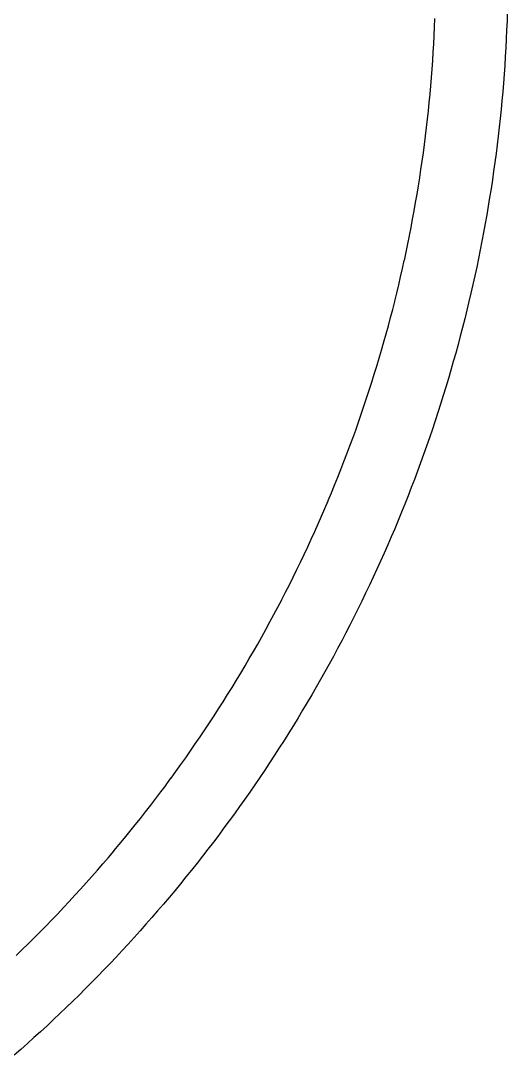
# Model space of a CAD drawing. Header units: millimetres. Extents: x -126 to 126, y -126 to 126.
# Drawn here: x 83.5 to 125.9, y -94.9 to -4.6 of the extents above; entities that cross this region are included whole.
import ezdxf

# ---------------------------------------------------------------- set-up
doc = ezdxf.new("R2010")
doc.units = ezdxf.units.MM
doc.layers.add('CUT_INNER', color=6, linetype='Continuous')
doc.layers.add('CUT_OUTER', color=1, linetype='Continuous')

msp = doc.modelspace()

# ---------------------------------------------------------------- linework, layer by layer
at = {"layer": 'CUT_INNER'}
msp.add_lwpolyline([(83.0689, -86.1838), (83.5951, -85.6735), (83.5962, -85.6724), (84.1192, -85.159), (84.1203, -85.1579), (84.6401, -84.6412), (84.6412, -84.6401), (85.1579, -84.1203), (85.159, -84.1192), (85.6724, -83.5962), (85.6735, -83.5951), (86.1838, -83.0689), (86.1848, -83.0678), (86.6918, -82.5386), (86.6929, -82.5374), (87.1967, -82.0051), (87.1977, -82.004), (87.6982, -81.4685), (87.6992, -81.4674), (88.1964, -80.9289), (88.1975, -80.9277), (88.6913, -80.3862), (88.6924, -80.385), (89.1829, -79.8405), (89.1839, -79.8393), (89.6711, -79.2917), (89.6721, -79.2906), (90.156, -78.74), (90.157, -78.7389), (90.6374, -78.1854), (90.6384, -78.1842), (91.1154, -77.6278), (91.1164, -77.6266), (91.59, -77.0672), (91.591, -77.066), (92.0612, -76.5038), (92.0622, -76.5026), (92.5289, -75.9375), (92.5298, -75.9363), (92.9931, -75.3683), (92.994, -75.3671), (93.4538, -74.7963), (93.4547, -74.7951), (93.9109, -74.2214), (93.9119, -74.2202), (94.3646, -73.6438), (94.3655, -73.6426), (94.8147, -73.0634), (94.8156, -73.0622), (95.2612, -72.4803), (95.2621, -72.4791), (95.7041, -71.8944), (95.7051, -71.8932), (96.1435, -71.3058), (96.1444, -71.3046), (96.5792, -70.7146), (96.5801, -70.7133), (97.0113, -70.1206), (97.0122, -70.1194), (97.4397, -69.5241), (97.4406, -69.5228), (97.8645, -68.9249), (97.8653, -68.9236), (98.2855, -68.3231), (98.2864, -68.3218), (98.7029, -67.7187), (98.7038, -67.7175), (99.1166, -67.1118), (99.1174, -67.1106), (99.5265, -66.5024), (99.5273, -66.5011), (99.9327, -65.8905), (99.9335, -65.8892), (100.3351, -65.276), (100.3359, -65.2748), (100.7337, -64.6592), (100.7345, -64.6579), (101.1286, -64.0399), (101.1294, -64.0386), (101.5196, -63.4181), (101.5204, -63.4168), (101.9068, -62.794), (101.9076, -62.7927), (102.2902, -62.1676), (102.291, -62.1663), (102.6697, -61.5388), (102.6705, -61.5374), (103.0454, -60.9076), (103.0462, -60.9063), (103.4172, -60.2742), (103.4179, -60.2729), (103.7851, -59.6385), (103.7858, -59.6372), (104.149, -59.0006), (104.1498, -58.9992), (104.5091, -58.3604), (104.5098, -58.3591), (104.8652, -57.7181), (104.866, -57.7167), (105.2174, -57.0735), (105.2181, -57.0722), (105.5656, -56.4269), (105.5663, -56.4255), (105.9099, -55.7781), (105.9106, -55.7767), (106.2501, -55.1272), (106.2508, -55.1258), (106.5864, -54.4742), (106.5871, -54.4728), (106.9186, -53.8192), (106.9193, -53.8178), (107.2468, -53.1621), (107.2475, -53.1607), (107.571, -52.5031), (107.5717, -52.5017), (107.8911, -51.842), (107.8918, -51.8406), (108.2072, -51.179), (108.2078, -51.1777), (108.5192, -50.5141), (108.5198, -50.5127), (108.8271, -49.8473), (108.8277, -49.8459), (109.1309, -49.1786), (109.1315, -49.1772), (109.4306, -48.5081), (109.4312, -48.5067), (109.7262, -47.8357), (109.7268, -47.8343), (110.0176, -47.1616), (110.0182, -47.1601), (110.3049, -46.4856), (110.3055, -46.4842), (110.5881, -45.8079), (110.5887, -45.8065), (110.8671, -45.1285), (110.8677, -45.1271), (111.1419, -44.4474), (111.1425, -44.446), (111.4125, -43.7646), (111.4131, -43.7632), (111.679, -43.0802), (111.6795, -43.0787), (111.9412, -42.3941), (111.9417, -42.3927), (112.1992, -41.7064), (112.1997, -41.705), (112.453, -41.0172), (112.4535, -41.0158), (112.7026, -40.3264), (112.7031, -40.325), (112.9479, -39.6341), (112.9484, -39.6327), (113.1889, -38.9404), (113.1894, -38.9389), (113.4257, -38.2451), (113.4262, -38.2437), (113.6583, -37.5484), (113.6588, -37.547), (113.8865, -36.8503), (113.887, -36.8489), (114.1105, -36.1508), (114.111, -36.1494), (114.3302, -35.45), (114.3306, -35.4485), (114.5455, -34.7478), (114.546, -34.7463), (114.7566, -34.0443), (114.757, -34.0428), (114.9633, -33.3395), (114.9637, -33.3381), (115.1657, -32.6335), (115.1661, -32.632), (115.3638, -31.9263), (115.3642, -31.9248), (115.5575, -31.2178), (115.5579, -31.2163), (115.7469, -30.5082), (115.7473, -30.5067), (115.9319, -29.7974), (115.9323, -29.7959), (116.1126, -29.0855), (116.1129, -29.084), (116.2888, -28.3725), (116.2892, -28.371), (116.4607, -27.6584), (116.4611, -27.6569), (116.6282, -26.9433), (116.6286, -26.9418), (116.7914, -26.2272), (116.7917, -26.2257), (116.9501, -25.5101), (116.9504, -25.5086), (117.1044, -24.792), (117.1047, -24.7905), (117.2543, -24.073), (117.2547, -24.0715), (117.3998, -23.3531), (117.4001, -23.3516), (117.5409, -22.6323), (117.5412, -22.6308), (117.6776, -21.9106), (117.6779, -21.9091), (117.8098, -21.1882), (117.8101, -21.1866), (117.9376, -20.4649), (117.9379, -20.4634), (118.061, -19.7409), (118.0612, -19.7393), (118.1799, -19.0161), (118.1801, -19.0146), (118.2943, -18.2906), (118.2945, -18.2891), (118.4043, -17.5644), (118.4045, -17.5629), (118.5099, -16.8376), (118.5101, -16.836), (118.6109, -16.1101), (118.6111, -16.1086), (118.7076, -15.382), (118.7078, -15.3805), (118.7997, -14.6533), (118.7999, -14.6518), (118.8874, -13.9241), (118.8876, -13.9226), (118.9706, -13.1944), (118.9707, -13.1928), (119.0493, -12.4641), (119.0495, -12.4626), (119.1235, -11.7334), (119.1237, -11.7319), (119.1933, -11.0023), (119.1934, -11.0007), (119.2586, -10.2707), (119.2587, -10.2692), (119.3193, -9.5388), (119.3194, -9.5372), (119.3756, -8.8064), (119.3757, -8.8049), (119.4274, -8.0738), (119.4275, -8.0723), (119.4747, -7.3409), (119.4748, -7.3393), (119.5175, -6.6076), (119.5176, -6.6061), (119.5558, -5.8742), (119.5559, -5.8726), (119.5896, -5.1405), (119.5896, -5.1389), (119.6189, -4.4066)], dxfattribs=at)
at = {"layer": 'CUT_OUTER'}
msp.add_lwpolyline([(125.9407, -3.8643), (125.9146, -4.6369), (125.8838, -5.4095), (125.8483, -6.1818), (125.808, -6.9538), (125.7629, -7.7256), (125.7132, -8.4972), (125.6587, -9.2684), (125.5994, -10.0392), (125.5355, -10.8097), (125.4668, -11.5798), (125.3933, -12.3494), (125.3152, -13.1186), (125.2324, -13.8872), (125.1448, -14.6554), (125.0525, -15.423), (124.9555, -16.19), (124.8538, -16.9564), (124.7474, -17.7222), (124.6364, -18.4873), (124.5206, -19.2517), (124.4001, -20.0154), (124.2749, -20.7783), (124.1451, -21.5404), (124.0106, -22.3018), (123.8714, -23.0623), (123.7276, -23.8219), (123.5791, -24.5806), (123.4259, -25.3384), (123.2681, -26.0953), (123.1057, -26.8512), (122.9386, -27.606), (122.7669, -28.3598), (122.5906, -29.1126), (122.4097, -29.8642), (122.2241, -30.6148), (122.034, -31.3641), (121.8392, -32.1123), (121.6399, -32.8593), (121.436, -33.6051), (121.2275, -34.3496), (121.0145, -35.0927), (120.7969, -35.8346), (120.5747, -36.5751), (120.348, -37.3143), (120.1168, -38.052), (119.881, -38.7883), (119.6408, -39.5232), (119.396, -40.2565), (119.1468, -40.9884), (118.893, -41.7187), (118.6348, -42.4474), (118.3721, -43.1745), (118.105, -43.9), (117.8334, -44.6239), (117.5574, -45.3461), (117.2769, -46.0665), (116.992, -46.7853), (116.7028, -47.5022), (116.4091, -48.2174), (116.1111, -48.9308), (115.8086, -49.6423), (115.5019, -50.3519), (115.1907, -51.0597), (114.8753, -51.7655), (114.5555, -52.4694), (114.2314, -53.1713), (113.903, -53.8712), (113.5703, -54.5691), (113.2333, -55.265), (112.8921, -55.9587), (112.5466, -56.6503), (112.1969, -57.3398), (111.8429, -58.0272), (111.4848, -58.7124), (111.1224, -59.3953), (110.7559, -60.076), (110.3852, -60.7545), (110.0103, -61.4307), (109.6313, -62.1045), (109.2482, -62.776), (108.861, -63.4452), (108.4696, -64.1119), (108.0742, -64.7763), (107.6747, -65.4382), (107.2712, -66.0976), (106.8636, -66.7546), (106.452, -67.4091), (106.0363, -68.061), (105.6167, -68.7103), (105.1931, -69.3571), (104.7656, -70.0012), (104.3341, -70.6427), (103.8987, -71.2816), (103.4594, -71.9177), (103.0161, -72.5512), (102.569, -73.1819), (102.1181, -73.8099), (101.6632, -74.4351), (101.2046, -75.0575), (100.7422, -75.6771), (100.2759, -76.2938), (99.8059, -76.9076), (99.3321, -77.5186), (98.8546, -78.1266), (98.3734, -78.7317), (97.8884, -79.3338), (97.3998, -79.933), (96.9075, -80.5291), (96.4116, -81.1222), (95.912, -81.7122), (95.4088, -82.2992), (94.902, -82.8831), (94.3917, -83.4638), (93.8778, -84.0414), (93.3604, -84.6159), (92.8394, -85.1871), (92.315, -85.7552), (91.787, -86.32), (91.2557, -86.8816), (90.7208, -87.4399), (90.1826, -87.9949), (89.641, -88.5466), (89.096, -89.0949), (88.5476, -89.6399), (87.996, -90.1815), (87.441, -90.7198), (86.8827, -91.2546), (86.3211, -91.786), (85.7563, -92.3139), (85.1882, -92.8384), (84.617, -93.3593), (84.0426, -93.8768), (83.465, -94.3907), (82.8842, -94.901)], dxfattribs=at)

doc.saveas('drawing.dxf')
